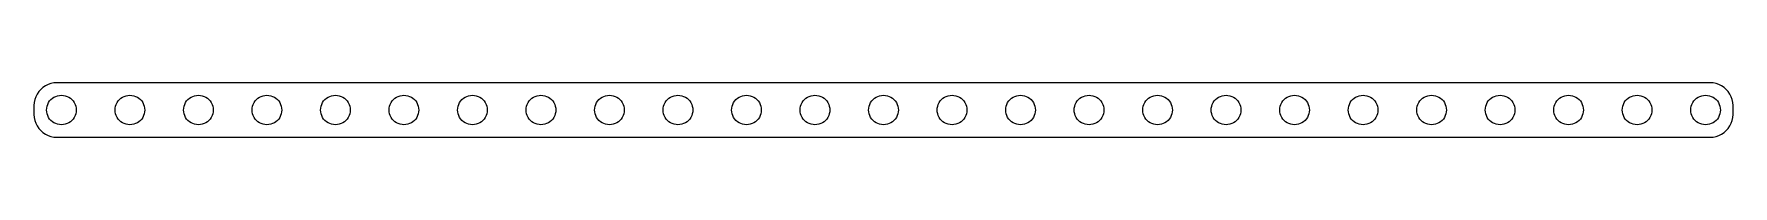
# Model space of a CAD drawing. Header units: metres. Extents: x -186 to 186, y -6 to 6.
import ezdxf

# ---------------------------------------------------------------- set-up
doc = ezdxf.new("R2010")
doc.units = ezdxf.units.M

msp = doc.modelspace()

# ---------------------------------------------------------------- linework, layer by layer
for p, q in [((-184.972, 4.0488), (-185.335, 3.50499)), ((-184.541, 4.54053), (-184.972, 4.0488)), ((-184.049, 4.97176), (-184.541, 4.54053)), ((-183.505, 5.33511), (-184.049, 4.97176)), ((-182.918, 5.62439), (-183.505, 5.33511)), ((-182.299, 5.83463), (-182.918, 5.62439)), ((-181.658, 5.96222), (-182.299, 5.83463)), ((-181.005, 6.00499), (-181.658, 5.96222)), ((181.005, 6.00499), (-181.005, 6.00499)), ((181.658, 5.96222), (181.005, 6.00499)), ((182.299, 5.83463), (181.658, 5.96222)), ((182.918, 5.62439), (182.299, 5.83463)), ((183.505, 5.33511), (182.918, 5.62439)), ((184.049, 4.97176), (183.505, 5.33511)), ((184.541, 4.54053), (184.049, 4.97176)), ((184.972, 4.0488), (184.541, 4.54053)), ((185.335, 3.50499), (184.972, 4.0488)), ((-185.962, 1.65762), (-186.005, 1.00499)), ((-186.005, 1.00499), (-186.005, -1.00499)), ((-185.835, 2.29909), (-185.962, 1.65762)), ((-185.624, 2.91841), (-185.835, 2.29909)), ((-185.335, 3.50499), (-185.624, 2.91841)), ((-183.25, 0), (-183.222, 0.42421)), ((-183.222, -0.42421), (-183.25, 0)), ((-183.222, 0.42421), (-183.139, 0.841156)), ((-183.139, 0.841156), (-183.003, 1.24371)), ((-183.003, 1.24371), (-182.815, 1.625)), ((-182.815, 1.625), (-182.578, 1.97847)), ((-182.578, 1.97847), (-182.298, 2.2981)), ((-182.298, 2.2981), (-181.978, 2.57838)), ((-181.978, 2.57838), (-181.625, 2.81458)), ((-181.625, 2.81458), (-181.244, 3.00259)), ((-181.244, 3.00259), (-180.841, 3.13925)), ((-180.841, 3.13925), (-180.424, 3.22218)), ((-180.424, 3.22218), (-180, 3.25)), ((-180, 3.25), (-179.576, 3.22218)), ((-179.576, 3.22218), (-179.159, 3.13925)), ((-179.159, 3.13925), (-178.756, 3.00259)), ((-178.756, 3.00259), (-178.375, 2.81458)), ((-178.375, 2.81458), (-178.022, 2.57838)), ((-178.022, 2.57838), (-177.702, 2.2981)), ((-177.702, 2.2981), (-177.422, 1.97847)), ((-177.422, 1.97847), (-177.185, 1.625)), ((-177.185, 1.625), (-176.997, 1.24371)), ((-176.997, 1.24371), (-176.861, 0.841156)), ((-176.861, 0.841156), (-176.778, 0.42421)), ((-176.778, 0.42421), (-176.75, 0)), ((-176.75, 0), (-176.778, -0.42421)), ((-168.25, 0), (-168.222, 0.42421)), ((-168.222, -0.42421), (-168.25, 0)), ((-168.222, 0.42421), (-168.139, 0.841156)), ((-168.139, 0.841156), (-168.003, 1.24371)), ((-168.003, 1.24371), (-167.815, 1.625)), ((-167.815, 1.625), (-167.578, 1.97847)), ((-167.578, 1.97847), (-167.298, 2.2981)), ((-167.298, 2.2981), (-166.978, 2.57838)), ((-166.978, 2.57838), (-166.625, 2.81458)), ((-166.625, 2.81458), (-166.244, 3.00259)), ((-166.244, 3.00259), (-165.841, 3.13925)), ((-165.841, 3.13925), (-165.424, 3.22218)), ((-165.424, 3.22218), (-165, 3.25)), ((-165, 3.25), (-164.576, 3.22218)), ((-164.576, 3.22218), (-164.159, 3.13925)), ((-164.159, 3.13925), (-163.756, 3.00259)), ((-163.756, 3.00259), (-163.375, 2.81458)), ((-163.375, 2.81458), (-163.022, 2.57838)), ((-163.022, 2.57838), (-162.702, 2.2981)), ((-162.702, 2.2981), (-162.422, 1.97847)), ((-162.422, 1.97847), (-162.185, 1.625)), ((-162.185, 1.625), (-161.997, 1.24371)), ((-161.997, 1.24371), (-161.861, 0.841156)), ((-161.861, 0.841156), (-161.778, 0.42421)), ((-161.778, 0.42421), (-161.75, 0)), ((-161.75, 0), (-161.778, -0.42421)), ((-153.25, 0), (-153.222, 0.42421)), ((-153.222, -0.42421), (-153.25, 0)), ((-153.222, 0.42421), (-153.139, 0.841156)), ((-153.139, 0.841156), (-153.003, 1.24371)), ((-153.003, 1.24371), (-152.815, 1.625)), ((-152.815, 1.625), (-152.578, 1.97847)), ((-152.578, 1.97847), (-152.298, 2.2981)), ((-152.298, 2.2981), (-151.978, 2.57838)), ((-151.978, 2.57838), (-151.625, 2.81458)), ((-151.625, 2.81458), (-151.244, 3.00259)), ((-151.244, 3.00259), (-150.841, 3.13925)), ((-150.841, 3.13925), (-150.424, 3.22218)), ((-150.424, 3.22218), (-150, 3.25)), ((-150, 3.25), (-149.576, 3.22218)), ((-149.576, 3.22218), (-149.159, 3.13925)), ((-149.159, 3.13925), (-148.756, 3.00259)), ((-148.756, 3.00259), (-148.375, 2.81458)), ((-148.375, 2.81458), (-148.022, 2.57838)), ((-148.022, 2.57838), (-147.702, 2.2981)), ((-147.702, 2.2981), (-147.422, 1.97847)), ((-147.422, 1.97847), (-147.185, 1.625)), ((-147.185, 1.625), (-146.997, 1.24371)), ((-146.997, 1.24371), (-146.861, 0.841156)), ((-146.861, 0.841156), (-146.778, 0.42421)), ((-146.778, 0.42421), (-146.75, 0)), ((-146.75, 0), (-146.778, -0.42421)), ((-138.25, 0), (-138.222, 0.42421)), ((-138.222, -0.42421), (-138.25, 0)), ((-138.222, 0.42421), (-138.139, 0.841156)), ((-138.139, 0.841156), (-138.003, 1.24371)), ((-138.003, 1.24371), (-137.815, 1.625)), ((-137.815, 1.625), (-137.578, 1.97847)), ((-137.578, 1.97847), (-137.298, 2.2981)), ((-137.298, 2.2981), (-136.978, 2.57838)), ((-136.978, 2.57838), (-136.625, 2.81458)), ((-136.625, 2.81458), (-136.244, 3.00259)), ((-136.244, 3.00259), (-135.841, 3.13925)), ((-135.841, 3.13925), (-135.424, 3.22218)), ((-135.424, 3.22218), (-135, 3.25)), ((-135, 3.25), (-134.576, 3.22218)), ((-134.576, 3.22218), (-134.159, 3.13925)), ((-134.159, 3.13925), (-133.756, 3.00259)), ((-133.756, 3.00259), (-133.375, 2.81458)), ((-133.375, 2.81458), (-133.022, 2.57838)), ((-133.022, 2.57838), (-132.702, 2.2981)), ((-132.702, 2.2981), (-132.422, 1.97847)), ((-132.422, 1.97847), (-132.185, 1.625)), ((-132.185, 1.625), (-131.997, 1.24371)), ((-131.997, 1.24371), (-131.861, 0.841156)), ((-131.861, 0.841156), (-131.778, 0.42421)), ((-131.778, 0.42421), (-131.75, 0)), ((-131.75, 0), (-131.778, -0.42421)), ((-123.25, 0), (-123.222, 0.42421)), ((-123.222, -0.42421), (-123.25, 0)), ((-123.222, 0.42421), (-123.139, 0.841156)), ((-123.139, 0.841156), (-123.003, 1.24371)), ((-123.003, 1.24371), (-122.815, 1.625)), ((-122.815, 1.625), (-122.578, 1.97847)), ((-122.578, 1.97847), (-122.298, 2.2981)), ((-122.298, 2.2981), (-121.978, 2.57838)), ((-121.978, 2.57838), (-121.625, 2.81458)), ((-121.625, 2.81458), (-121.244, 3.00259)), ((-121.244, 3.00259), (-120.841, 3.13925)), ((-120.841, 3.13925), (-120.424, 3.22218)), ((-120.424, 3.22218), (-120, 3.25)), ((-120, 3.25), (-119.576, 3.22218)), ((-119.576, 3.22218), (-119.159, 3.13925)), ((-119.159, 3.13925), (-118.756, 3.00259)), ((-118.756, 3.00259), (-118.375, 2.81458)), ((-118.375, 2.81458), (-118.022, 2.57838)), ((-118.022, 2.57838), (-117.702, 2.2981)), ((-117.702, 2.2981), (-117.422, 1.97847)), ((-117.422, 1.97847), (-117.185, 1.625)), ((-117.185, 1.625), (-116.997, 1.24371)), ((-116.997, 1.24371), (-116.861, 0.841156)), ((-116.861, 0.841156), (-116.778, 0.42421)), ((-116.778, 0.42421), (-116.75, 0)), ((-116.75, 0), (-116.778, -0.42421)), ((-108.25, 0), (-108.222, 0.42421)), ((-108.222, -0.42421), (-108.25, 0)), ((-108.222, 0.42421), (-108.139, 0.841156)), ((-108.139, 0.841156), (-108.003, 1.24371)), ((-108.003, 1.24371), (-107.815, 1.625)), ((-107.815, 1.625), (-107.578, 1.97847)), ((-107.578, 1.97847), (-107.298, 2.2981)), ((-107.298, 2.2981), (-106.978, 2.57838)), ((-106.978, 2.57838), (-106.625, 2.81458)), ((-106.625, 2.81458), (-106.244, 3.00259)), ((-106.244, 3.00259), (-105.841, 3.13925)), ((-105.841, 3.13925), (-105.424, 3.22218)), ((-105.424, 3.22218), (-105, 3.25)), ((-105, 3.25), (-104.576, 3.22218)), ((-104.576, 3.22218), (-104.159, 3.13925)), ((-104.159, 3.13925), (-103.756, 3.00259)), ((-103.756, 3.00259), (-103.375, 2.81458)), ((-103.375, 2.81458), (-103.022, 2.57838)), ((-103.022, 2.57838), (-102.702, 2.2981)), ((-102.702, 2.2981), (-102.422, 1.97847)), ((-102.422, 1.97847), (-102.185, 1.625)), ((-102.185, 1.625), (-101.997, 1.24371)), ((-101.997, 1.24371), (-101.861, 0.841156)), ((-101.861, 0.841156), (-101.778, 0.42421)), ((-101.778, 0.42421), (-101.75, 0)), ((-101.75, 0), (-101.778, -0.42421)), ((-93.25, 0), (-93.2222, 0.42421)), ((-93.2222, -0.42421), (-93.25, 0)), ((-93.2222, 0.42421), (-93.1393, 0.841156)), ((-93.1393, 0.841156), (-93.0026, 1.24371)), ((-93.0026, 1.24371), (-92.8146, 1.625)), ((-92.8146, 1.625), (-92.5784, 1.97847)), ((-92.5784, 1.97847), (-92.2981, 2.2981)), ((-92.2981, 2.2981), (-91.9785, 2.57838)), ((-91.9785, 2.57838), (-91.625, 2.81458)), ((-91.625, 2.81458), (-91.2437, 3.00259)), ((-91.2437, 3.00259), (-90.8412, 3.13925)), ((-90.8412, 3.13925), (-90.4242, 3.22218)), ((-90.4242, 3.22218), (-90, 3.25)), ((-90, 3.25), (-89.5758, 3.22218)), ((-89.5758, 3.22218), (-89.1588, 3.13925)), ((-89.1588, 3.13925), (-88.7563, 3.00259)), ((-88.7563, 3.00259), (-88.375, 2.81458)), ((-88.375, 2.81458), (-88.0215, 2.57838)), ((-88.0215, 2.57838), (-87.7019, 2.2981)), ((-87.7019, 2.2981), (-87.4216, 1.97847)), ((-87.4216, 1.97847), (-87.1854, 1.625)), ((-87.1854, 1.625), (-86.9974, 1.24371)), ((-86.9974, 1.24371), (-86.8607, 0.841156)), ((-86.8607, 0.841156), (-86.7778, 0.42421)), ((-86.7778, 0.42421), (-86.75, 0)), ((-86.75, 0), (-86.7778, -0.42421)), ((-78.25, 0), (-78.2222, 0.42421)), ((-78.2222, -0.42421), (-78.25, 0)), ((-78.2222, 0.42421), (-78.1393, 0.841156)), ((-78.1393, 0.841156), (-78.0026, 1.24371)), ((-78.0026, 1.24371), (-77.8146, 1.625)), ((-77.8146, 1.625), (-77.5784, 1.97847)), ((-77.5784, 1.97847), (-77.2981, 2.2981)), ((-77.2981, 2.2981), (-76.9785, 2.57838)), ((-76.9785, 2.57838), (-76.625, 2.81458)), ((-76.625, 2.81458), (-76.2437, 3.00259)), ((-76.2437, 3.00259), (-75.8412, 3.13925)), ((-75.8412, 3.13925), (-75.4242, 3.22218)), ((-75.4242, 3.22218), (-75, 3.25)), ((-75, 3.25), (-74.5758, 3.22218)), ((-74.5758, 3.22218), (-74.1588, 3.13925)), ((-74.1588, 3.13925), (-73.7563, 3.00259)), ((-73.7563, 3.00259), (-73.375, 2.81458)), ((-73.375, 2.81458), (-73.0215, 2.57838)), ((-73.0215, 2.57838), (-72.7019, 2.2981)), ((-72.7019, 2.2981), (-72.4216, 1.97847)), ((-72.4216, 1.97847), (-72.1854, 1.625)), ((-72.1854, 1.625), (-71.9974, 1.24371)), ((-71.9974, 1.24371), (-71.8607, 0.841156)), ((-71.8607, 0.841156), (-71.7778, 0.42421)), ((-71.7778, 0.42421), (-71.75, 0)), ((-71.75, 0), (-71.7778, -0.42421)), ((-63.25, 0), (-63.2222, 0.42421)), ((-63.2222, -0.42421), (-63.25, 0)), ((-63.2222, 0.42421), (-63.1393, 0.841156)), ((-63.1393, 0.841156), (-63.0026, 1.24371)), ((-63.0026, 1.24371), (-62.8146, 1.625)), ((-62.8146, 1.625), (-62.5784, 1.97847)), ((-62.5784, 1.97847), (-62.2981, 2.2981)), ((-62.2981, 2.2981), (-61.9785, 2.57838)), ((-61.9785, 2.57838), (-61.625, 2.81458)), ((-61.625, 2.81458), (-61.2437, 3.00259)), ((-61.2437, 3.00259), (-60.8412, 3.13925)), ((-60.8412, 3.13925), (-60.4242, 3.22218)), ((-60.4242, 3.22218), (-60, 3.25)), ((-60, 3.25), (-59.5758, 3.22218)), ((-59.5758, 3.22218), (-59.1588, 3.13925)), ((-59.1588, 3.13925), (-58.7563, 3.00259)), ((-58.7563, 3.00259), (-58.375, 2.81458)), ((-58.375, 2.81458), (-58.0215, 2.57838)), ((-58.0215, 2.57838), (-57.7019, 2.2981)), ((-57.7019, 2.2981), (-57.4216, 1.97847)), ((-57.4216, 1.97847), (-57.1854, 1.625)), ((-57.1854, 1.625), (-56.9974, 1.24371)), ((-56.9974, 1.24371), (-56.8607, 0.841156)), ((-56.8607, 0.841156), (-56.7778, 0.42421)), ((-56.7778, 0.42421), (-56.75, 0)), ((-56.75, 0), (-56.7778, -0.42421)), ((-48.25, 0), (-48.2222, 0.42421)), ((-48.2222, -0.42421), (-48.25, 0)), ((-48.2222, 0.42421), (-48.1393, 0.841156)), ((-48.1393, 0.841156), (-48.0026, 1.24371)), ((-48.0026, 1.24371), (-47.8146, 1.625)), ((-47.8146, 1.625), (-47.5784, 1.97847)), ((-47.5784, 1.97847), (-47.2981, 2.2981)), ((-47.2981, 2.2981), (-46.9785, 2.57838)), ((-46.9785, 2.57838), (-46.625, 2.81458)), ((-46.625, 2.81458), (-46.2437, 3.00259)), ((-46.2437, 3.00259), (-45.8412, 3.13925)), ((-45.8412, 3.13925), (-45.4242, 3.22218)), ((-45.4242, 3.22218), (-45, 3.25)), ((-45, 3.25), (-44.5758, 3.22218)), ((-44.5758, 3.22218), (-44.1588, 3.13925)), ((-44.1588, 3.13925), (-43.7563, 3.00259)), ((-43.7563, 3.00259), (-43.375, 2.81458)), ((-43.375, 2.81458), (-43.0215, 2.57838)), ((-43.0215, 2.57838), (-42.7019, 2.2981)), ((-42.7019, 2.2981), (-42.4216, 1.97847)), ((-42.4216, 1.97847), (-42.1854, 1.625)), ((-42.1854, 1.625), (-41.9974, 1.24371)), ((-41.9974, 1.24371), (-41.8607, 0.841156)), ((-41.8607, 0.841156), (-41.7778, 0.42421)), ((-41.7778, 0.42421), (-41.75, 0)), ((-41.75, 0), (-41.7778, -0.42421)), ((-33.25, 0), (-33.2222, 0.42421)), ((-33.2222, -0.42421), (-33.25, 0)), ((-33.2222, 0.42421), (-33.1393, 0.841156)), ((-33.1393, 0.841156), (-33.0026, 1.24371)), ((-33.0026, 1.24371), (-32.8146, 1.625)), ((-32.8146, 1.625), (-32.5784, 1.97847)), ((-32.5784, 1.97847), (-32.2981, 2.2981)), ((-32.2981, 2.2981), (-31.9785, 2.57838)), ((-31.9785, 2.57838), (-31.625, 2.81458)), ((-31.625, 2.81458), (-31.2437, 3.00259)), ((-31.2437, 3.00259), (-30.8412, 3.13925)), ((-30.8412, 3.13925), (-30.4242, 3.22218)), ((-30.4242, 3.22218), (-30, 3.25)), ((-30, 3.25), (-29.5758, 3.22218)), ((-29.5758, 3.22218), (-29.1588, 3.13925)), ((-29.1588, 3.13925), (-28.7563, 3.00259)), ((-28.7563, 3.00259), (-28.375, 2.81458)), ((-28.375, 2.81458), (-28.0215, 2.57838)), ((-28.0215, 2.57838), (-27.7019, 2.2981)), ((-27.7019, 2.2981), (-27.4216, 1.97847)), ((-27.4216, 1.97847), (-27.1854, 1.625)), ((-27.1854, 1.625), (-26.9974, 1.24371)), ((-26.9974, 1.24371), (-26.8607, 0.841156)), ((-26.8607, 0.841156), (-26.7778, 0.42421)), ((-26.7778, 0.42421), (-26.75, 0)), ((-26.75, 0), (-26.7778, -0.42421)), ((-18.25, 0), (-18.2222, 0.42421)), ((-18.2222, -0.42421), (-18.25, 0)), ((-18.2222, 0.42421), (-18.1393, 0.841156)), ((-18.1393, 0.841156), (-18.0026, 1.24371)), ((-18.0026, 1.24371), (-17.8146, 1.625)), ((-17.8146, 1.625), (-17.5784, 1.97847)), ((-17.5784, 1.97847), (-17.2981, 2.2981)), ((-17.2981, 2.2981), (-16.9785, 2.57838)), ((-16.9785, 2.57838), (-16.625, 2.81458)), ((-16.625, 2.81458), (-16.2437, 3.00259)), ((-16.2437, 3.00259), (-15.8412, 3.13925)), ((-15.8412, 3.13925), (-15.4242, 3.22218)), ((-15.4242, 3.22218), (-15, 3.25)), ((-15, 3.25), (-14.5758, 3.22218)), ((-14.5758, 3.22218), (-14.1588, 3.13925)), ((-14.1588, 3.13925), (-13.7563, 3.00259)), ((-13.7563, 3.00259), (-13.375, 2.81458)), ((-13.375, 2.81458), (-13.0215, 2.57838)), ((-13.0215, 2.57838), (-12.7019, 2.2981)), ((-12.7019, 2.2981), (-12.4216, 1.97847)), ((-12.4216, 1.97847), (-12.1854, 1.625)), ((-12.1854, 1.625), (-11.9974, 1.24371)), ((-11.9974, 1.24371), (-11.8607, 0.841156)), ((-11.8607, 0.841156), (-11.7778, 0.42421)), ((-11.7778, 0.42421), (-11.75, 0)), ((-11.75, 0), (-11.7778, -0.42421)), ((-3.25, 0), (-3.22218, 0.42421)), ((-3.22218, -0.42421), (-3.25, 0)), ((-3.22218, 0.42421), (-3.13925, 0.841156)), ((-3.13925, 0.841156), (-3.00259, 1.24371)), ((-3.00259, 1.24371), (-2.81458, 1.625)), ((-2.81458, 1.625), (-2.57838, 1.97847)), ((-2.57838, 1.97847), (-2.2981, 2.2981)), ((-2.2981, 2.2981), (-1.97847, 2.57838)), ((-1.97847, 2.57838), (-1.625, 2.81458)), ((-1.625, 2.81458), (-1.24371, 3.00259)), ((-1.24371, 3.00259), (-0.841156, 3.13925)), ((-0.841156, 3.13925), (-0.42421, 3.22218)), ((-0.42421, 3.22218), (0, 3.25)), ((0, 3.25), (0.42421, 3.22218)), ((0.42421, 3.22218), (0.841156, 3.13925)), ((0.841156, 3.13925), (1.24371, 3.00259)), ((1.24371, 3.00259), (1.625, 2.81458)), ((1.625, 2.81458), (1.97847, 2.57838)), ((1.97847, 2.57838), (2.2981, 2.2981)), ((2.2981, 2.2981), (2.57838, 1.97847)), ((2.57838, 1.97847), (2.81458, 1.625)), ((2.81458, 1.625), (3.00259, 1.24371)), ((3.00259, 1.24371), (3.13925, 0.841156)), ((3.13925, 0.841156), (3.22218, 0.42421)), ((3.22218, 0.42421), (3.25, 0)), ((3.25, 0), (3.22218, -0.42421)), ((11.75, 0), (11.7778, 0.42421)), ((11.7778, -0.42421), (11.75, 0)), ((11.7778, 0.42421), (11.8607, 0.841156)), ((11.8607, 0.841156), (11.9974, 1.24371)), ((11.9974, 1.24371), (12.1854, 1.625)), ((12.1854, 1.625), (12.4216, 1.97847)), ((12.4216, 1.97847), (12.7019, 2.2981)), ((12.7019, 2.2981), (13.0215, 2.57838)), ((13.0215, 2.57838), (13.375, 2.81458)), ((13.375, 2.81458), (13.7563, 3.00259)), ((13.7563, 3.00259), (14.1588, 3.13925)), ((14.1588, 3.13925), (14.5758, 3.22218)), ((14.5758, 3.22218), (15, 3.25)), ((15, 3.25), (15.4242, 3.22218)), ((15.4242, 3.22218), (15.8412, 3.13925)), ((15.8412, 3.13925), (16.2437, 3.00259)), ((16.2437, 3.00259), (16.625, 2.81458)), ((16.625, 2.81458), (16.9785, 2.57838)), ((16.9785, 2.57838), (17.2981, 2.2981)), ((17.2981, 2.2981), (17.5784, 1.97847)), ((17.5784, 1.97847), (17.8146, 1.625)), ((17.8146, 1.625), (18.0026, 1.24371)), ((18.0026, 1.24371), (18.1393, 0.841156)), ((18.1393, 0.841156), (18.2222, 0.42421)), ((18.2222, 0.42421), (18.25, 0)), ((18.25, 0), (18.2222, -0.42421)), ((26.75, 0), (26.7778, 0.42421)), ((26.7778, -0.42421), (26.75, 0)), ((26.7778, 0.42421), (26.8607, 0.841156)), ((26.8607, 0.841156), (26.9974, 1.24371)), ((26.9974, 1.24371), (27.1854, 1.625)), ((27.1854, 1.625), (27.4216, 1.97847)), ((27.4216, 1.97847), (27.7019, 2.2981)), ((27.7019, 2.2981), (28.0215, 2.57838)), ((28.0215, 2.57838), (28.375, 2.81458)), ((28.375, 2.81458), (28.7563, 3.00259)), ((28.7563, 3.00259), (29.1588, 3.13925)), ((29.1588, 3.13925), (29.5758, 3.22218)), ((29.5758, 3.22218), (30, 3.25)), ((30, 3.25), (30.4242, 3.22218)), ((30.4242, 3.22218), (30.8412, 3.13925)), ((30.8412, 3.13925), (31.2437, 3.00259)), ((31.2437, 3.00259), (31.625, 2.81458)), ((31.625, 2.81458), (31.9785, 2.57838)), ((31.9785, 2.57838), (32.2981, 2.2981)), ((32.2981, 2.2981), (32.5784, 1.97847)), ((32.5784, 1.97847), (32.8146, 1.625)), ((32.8146, 1.625), (33.0026, 1.24371)), ((33.0026, 1.24371), (33.1393, 0.841156)), ((33.1393, 0.841156), (33.2222, 0.42421)), ((33.2222, 0.42421), (33.25, 0)), ((33.25, 0), (33.2222, -0.42421)), ((41.75, 0), (41.7778, 0.42421)), ((41.7778, -0.42421), (41.75, 0)), ((41.7778, 0.42421), (41.8607, 0.841156)), ((41.8607, 0.841156), (41.9974, 1.24371)), ((41.9974, 1.24371), (42.1854, 1.625)), ((42.1854, 1.625), (42.4216, 1.97847)), ((42.4216, 1.97847), (42.7019, 2.2981)), ((42.7019, 2.2981), (43.0215, 2.57838)), ((43.0215, 2.57838), (43.375, 2.81458)), ((43.375, 2.81458), (43.7563, 3.00259)), ((43.7563, 3.00259), (44.1588, 3.13925)), ((44.1588, 3.13925), (44.5758, 3.22218)), ((44.5758, 3.22218), (45, 3.25)), ((45, 3.25), (45.4242, 3.22218)), ((45.4242, 3.22218), (45.8412, 3.13925)), ((45.8412, 3.13925), (46.2437, 3.00259)), ((46.2437, 3.00259), (46.625, 2.81458)), ((46.625, 2.81458), (46.9785, 2.57838)), ((46.9785, 2.57838), (47.2981, 2.2981)), ((47.2981, 2.2981), (47.5784, 1.97847)), ((47.5784, 1.97847), (47.8146, 1.625)), ((47.8146, 1.625), (48.0026, 1.24371)), ((48.0026, 1.24371), (48.1393, 0.841156)), ((48.1393, 0.841156), (48.2222, 0.42421)), ((48.2222, 0.42421), (48.25, 0)), ((48.25, 0), (48.2222, -0.42421)), ((56.75, 0), (56.7778, 0.42421)), ((56.7778, -0.42421), (56.75, 0)), ((56.7778, 0.42421), (56.8607, 0.841156)), ((56.8607, 0.841156), (56.9974, 1.24371)), ((56.9974, 1.24371), (57.1854, 1.625)), ((57.1854, 1.625), (57.4216, 1.97847)), ((57.4216, 1.97847), (57.7019, 2.2981)), ((57.7019, 2.2981), (58.0215, 2.57838)), ((58.0215, 2.57838), (58.375, 2.81458)), ((58.375, 2.81458), (58.7563, 3.00259)), ((58.7563, 3.00259), (59.1588, 3.13925)), ((59.1588, 3.13925), (59.5758, 3.22218)), ((59.5758, 3.22218), (60, 3.25)), ((60, 3.25), (60.4242, 3.22218)), ((60.4242, 3.22218), (60.8412, 3.13925)), ((60.8412, 3.13925), (61.2437, 3.00259)), ((61.2437, 3.00259), (61.625, 2.81458)), ((61.625, 2.81458), (61.9785, 2.57838)), ((61.9785, 2.57838), (62.2981, 2.2981)), ((62.2981, 2.2981), (62.5784, 1.97847)), ((62.5784, 1.97847), (62.8146, 1.625)), ((62.8146, 1.625), (63.0026, 1.24371)), ((63.0026, 1.24371), (63.1393, 0.841156)), ((63.1393, 0.841156), (63.2222, 0.42421)), ((63.2222, 0.42421), (63.25, 0)), ((63.25, 0), (63.2222, -0.42421)), ((71.75, 0), (71.7778, 0.42421)), ((71.7778, -0.42421), (71.75, 0)), ((71.7778, 0.42421), (71.8607, 0.841156)), ((71.8607, 0.841156), (71.9974, 1.24371)), ((71.9974, 1.24371), (72.1854, 1.625)), ((72.1854, 1.625), (72.4216, 1.97847)), ((72.4216, 1.97847), (72.7019, 2.2981)), ((72.7019, 2.2981), (73.0215, 2.57838)), ((73.0215, 2.57838), (73.375, 2.81458)), ((73.375, 2.81458), (73.7563, 3.00259)), ((73.7563, 3.00259), (74.1588, 3.13925)), ((74.1588, 3.13925), (74.5758, 3.22218)), ((74.5758, 3.22218), (75, 3.25)), ((75, 3.25), (75.4242, 3.22218)), ((75.4242, 3.22218), (75.8412, 3.13925)), ((75.8412, 3.13925), (76.2437, 3.00259)), ((76.2437, 3.00259), (76.625, 2.81458)), ((76.625, 2.81458), (76.9785, 2.57838)), ((76.9785, 2.57838), (77.2981, 2.2981)), ((77.2981, 2.2981), (77.5784, 1.97847)), ((77.5784, 1.97847), (77.8146, 1.625)), ((77.8146, 1.625), (78.0026, 1.24371)), ((78.0026, 1.24371), (78.1393, 0.841156)), ((78.1393, 0.841156), (78.2222, 0.42421)), ((78.2222, 0.42421), (78.25, 0)), ((78.25, 0), (78.2222, -0.42421)), ((86.75, 0), (86.7778, 0.42421)), ((86.7778, -0.42421), (86.75, 0)), ((86.7778, 0.42421), (86.8607, 0.841156)), ((86.8607, 0.841156), (86.9974, 1.24371)), ((86.9974, 1.24371), (87.1854, 1.625)), ((87.1854, 1.625), (87.4216, 1.97847)), ((87.4216, 1.97847), (87.7019, 2.2981)), ((87.7019, 2.2981), (88.0215, 2.57838)), ((88.0215, 2.57838), (88.375, 2.81458)), ((88.375, 2.81458), (88.7563, 3.00259)), ((88.7563, 3.00259), (89.1588, 3.13925)), ((89.1588, 3.13925), (89.5758, 3.22218)), ((89.5758, 3.22218), (90, 3.25)), ((90, 3.25), (90.4242, 3.22218)), ((90.4242, 3.22218), (90.8412, 3.13925)), ((90.8412, 3.13925), (91.2437, 3.00259)), ((91.2437, 3.00259), (91.625, 2.81458)), ((91.625, 2.81458), (91.9785, 2.57838)), ((91.9785, 2.57838), (92.2981, 2.2981)), ((92.2981, 2.2981), (92.5784, 1.97847)), ((92.5784, 1.97847), (92.8146, 1.625)), ((92.8146, 1.625), (93.0026, 1.24371)), ((93.0026, 1.24371), (93.1393, 0.841156)), ((93.1393, 0.841156), (93.2222, 0.42421)), ((93.2222, 0.42421), (93.25, 0)), ((93.25, 0), (93.2222, -0.42421)), ((101.75, 0), (101.778, 0.42421)), ((101.778, -0.42421), (101.75, 0)), ((101.778, 0.42421), (101.861, 0.841156)), ((101.861, 0.841156), (101.997, 1.24371)), ((101.997, 1.24371), (102.185, 1.625)), ((102.185, 1.625), (102.422, 1.97847)), ((102.422, 1.97847), (102.702, 2.2981)), ((102.702, 2.2981), (103.022, 2.57838)), ((103.022, 2.57838), (103.375, 2.81458)), ((103.375, 2.81458), (103.756, 3.00259)), ((103.756, 3.00259), (104.159, 3.13925)), ((104.159, 3.13925), (104.576, 3.22218)), ((104.576, 3.22218), (105, 3.25)), ((105, 3.25), (105.424, 3.22218)), ((105.424, 3.22218), (105.841, 3.13925)), ((105.841, 3.13925), (106.244, 3.00259)), ((106.244, 3.00259), (106.625, 2.81458)), ((106.625, 2.81458), (106.978, 2.57838)), ((106.978, 2.57838), (107.298, 2.2981)), ((107.298, 2.2981), (107.578, 1.97847)), ((107.578, 1.97847), (107.815, 1.625)), ((107.815, 1.625), (108.003, 1.24371)), ((108.003, 1.24371), (108.139, 0.841156)), ((108.139, 0.841156), (108.222, 0.42421)), ((108.222, 0.42421), (108.25, 0)), ((108.25, 0), (108.222, -0.42421)), ((116.75, 0), (116.778, 0.42421)), ((116.778, -0.42421), (116.75, 0)), ((116.778, 0.42421), (116.861, 0.841156)), ((116.861, 0.841156), (116.997, 1.24371)), ((116.997, 1.24371), (117.185, 1.625)), ((117.185, 1.625), (117.422, 1.97847)), ((117.422, 1.97847), (117.702, 2.2981)), ((117.702, 2.2981), (118.022, 2.57838)), ((118.022, 2.57838), (118.375, 2.81458)), ((118.375, 2.81458), (118.756, 3.00259)), ((118.756, 3.00259), (119.159, 3.13925)), ((119.159, 3.13925), (119.576, 3.22218)), ((119.576, 3.22218), (120, 3.25)), ((120, 3.25), (120.424, 3.22218)), ((120.424, 3.22218), (120.841, 3.13925)), ((120.841, 3.13925), (121.244, 3.00259)), ((121.244, 3.00259), (121.625, 2.81458)), ((121.625, 2.81458), (121.978, 2.57838)), ((121.978, 2.57838), (122.298, 2.2981)), ((122.298, 2.2981), (122.578, 1.97847)), ((122.578, 1.97847), (122.815, 1.625)), ((122.815, 1.625), (123.003, 1.24371)), ((123.003, 1.24371), (123.139, 0.841156)), ((123.139, 0.841156), (123.222, 0.42421)), ((123.222, 0.42421), (123.25, 0)), ((123.25, 0), (123.222, -0.42421)), ((131.75, 0), (131.778, 0.42421)), ((131.778, -0.42421), (131.75, 0)), ((131.778, 0.42421), (131.861, 0.841156)), ((131.861, 0.841156), (131.997, 1.24371)), ((131.997, 1.24371), (132.185, 1.625)), ((132.185, 1.625), (132.422, 1.97847)), ((132.422, 1.97847), (132.702, 2.2981)), ((132.702, 2.2981), (133.022, 2.57838)), ((133.022, 2.57838), (133.375, 2.81458)), ((133.375, 2.81458), (133.756, 3.00259)), ((133.756, 3.00259), (134.159, 3.13925)), ((134.159, 3.13925), (134.576, 3.22218)), ((134.576, 3.22218), (135, 3.25)), ((135, 3.25), (135.424, 3.22218)), ((135.424, 3.22218), (135.841, 3.13925)), ((135.841, 3.13925), (136.244, 3.00259)), ((136.244, 3.00259), (136.625, 2.81458)), ((136.625, 2.81458), (136.978, 2.57838)), ((136.978, 2.57838), (137.298, 2.2981)), ((137.298, 2.2981), (137.578, 1.97847)), ((137.578, 1.97847), (137.815, 1.625)), ((137.815, 1.625), (138.003, 1.24371)), ((138.003, 1.24371), (138.139, 0.841156)), ((138.139, 0.841156), (138.222, 0.42421)), ((138.222, 0.42421), (138.25, 0)), ((138.25, 0), (138.222, -0.42421)), ((146.75, 0), (146.778, 0.42421)), ((146.778, -0.42421), (146.75, 0)), ((146.778, 0.42421), (146.861, 0.841156)), ((146.861, 0.841156), (146.997, 1.24371)), ((146.997, 1.24371), (147.185, 1.625)), ((147.185, 1.625), (147.422, 1.97847)), ((147.422, 1.97847), (147.702, 2.2981)), ((147.702, 2.2981), (148.022, 2.57838)), ((148.022, 2.57838), (148.375, 2.81458)), ((148.375, 2.81458), (148.756, 3.00259)), ((148.756, 3.00259), (149.159, 3.13925)), ((149.159, 3.13925), (149.576, 3.22218)), ((149.576, 3.22218), (150, 3.25)), ((150, 3.25), (150.424, 3.22218)), ((150.424, 3.22218), (150.841, 3.13925)), ((150.841, 3.13925), (151.244, 3.00259)), ((151.244, 3.00259), (151.625, 2.81458)), ((151.625, 2.81458), (151.978, 2.57838)), ((151.978, 2.57838), (152.298, 2.2981)), ((152.298, 2.2981), (152.578, 1.97847)), ((152.578, 1.97847), (152.815, 1.625)), ((152.815, 1.625), (153.003, 1.24371)), ((153.003, 1.24371), (153.139, 0.841156)), ((153.139, 0.841156), (153.222, 0.42421)), ((153.222, 0.42421), (153.25, 0)), ((153.25, 0), (153.222, -0.42421)), ((161.75, 0), (161.778, 0.42421)), ((161.778, -0.42421), (161.75, 0)), ((161.778, 0.42421), (161.861, 0.841156)), ((161.861, 0.841156), (161.997, 1.24371)), ((161.997, 1.24371), (162.185, 1.625)), ((162.185, 1.625), (162.422, 1.97847)), ((162.422, 1.97847), (162.702, 2.2981)), ((162.702, 2.2981), (163.022, 2.57838)), ((163.022, 2.57838), (163.375, 2.81458)), ((163.375, 2.81458), (163.756, 3.00259)), ((163.756, 3.00259), (164.159, 3.13925)), ((164.159, 3.13925), (164.576, 3.22218)), ((164.576, 3.22218), (165, 3.25)), ((165, 3.25), (165.424, 3.22218)), ((165.424, 3.22218), (165.841, 3.13925)), ((165.841, 3.13925), (166.244, 3.00259)), ((166.244, 3.00259), (166.625, 2.81458)), ((166.625, 2.81458), (166.978, 2.57838)), ((166.978, 2.57838), (167.298, 2.2981)), ((167.298, 2.2981), (167.578, 1.97847)), ((167.578, 1.97847), (167.815, 1.625)), ((167.815, 1.625), (168.003, 1.24371)), ((168.003, 1.24371), (168.139, 0.841156)), ((168.139, 0.841156), (168.222, 0.42421)), ((168.222, 0.42421), (168.25, 0)), ((168.25, 0), (168.222, -0.42421)), ((176.75, 0), (176.778, 0.42421)), ((176.778, -0.42421), (176.75, 0)), ((176.778, 0.42421), (176.861, 0.841156)), ((176.861, 0.841156), (176.997, 1.24371)), ((176.997, 1.24371), (177.185, 1.625)), ((177.185, 1.625), (177.422, 1.97847)), ((177.422, 1.97847), (177.702, 2.2981)), ((177.702, 2.2981), (178.022, 2.57838)), ((178.022, 2.57838), (178.375, 2.81458)), ((178.375, 2.81458), (178.756, 3.00259)), ((178.756, 3.00259), (179.159, 3.13925)), ((179.159, 3.13925), (179.576, 3.22218)), ((179.576, 3.22218), (180, 3.25)), ((180, 3.25), (180.424, 3.22218)), ((180.424, 3.22218), (180.841, 3.13925)), ((180.841, 3.13925), (181.244, 3.00259)), ((181.244, 3.00259), (181.625, 2.81458)), ((181.625, 2.81458), (181.978, 2.57838)), ((181.978, 2.57838), (182.298, 2.2981)), ((182.298, 2.2981), (182.578, 1.97847)), ((182.578, 1.97847), (182.815, 1.625)), ((182.815, 1.625), (183.003, 1.24371)), ((183.003, 1.24371), (183.139, 0.841156)), ((183.139, 0.841156), (183.222, 0.42421)), ((183.222, 0.42421), (183.25, 0)), ((183.25, 0), (183.222, -0.42421)), ((185.624, 2.91841), (185.335, 3.50499)), ((185.835, 2.29909), (185.624, 2.91841)), ((185.962, 1.65762), (185.835, 2.29909)), ((186.005, 1.00499), (185.962, 1.65762)), ((186.005, -1.00499), (186.005, 1.00499)), ((-186.005, -1.00499), (-185.962, -1.65762)), ((-185.962, -1.65762), (-185.835, -2.29909)), ((-185.835, -2.29909), (-185.624, -2.91841)), ((-185.624, -2.91841), (-185.335, -3.50499)), ((-185.335, -3.50499), (-184.972, -4.0488)), ((-183.139, -0.841156), (-183.222, -0.42421)), ((-183.003, -1.24371), (-183.139, -0.841156)), ((-182.815, -1.625), (-183.003, -1.24371)), ((-182.578, -1.97847), (-182.815, -1.625)), ((-182.298, -2.2981), (-182.578, -1.97847)), ((-181.978, -2.57838), (-182.298, -2.2981)), ((-181.625, -2.81458), (-181.978, -2.57838)), ((-181.244, -3.00259), (-181.625, -2.81458)), ((-180.841, -3.13925), (-181.244, -3.00259)), ((-180.424, -3.22218), (-180.841, -3.13925)), ((-180, -3.25), (-180.424, -3.22218)), ((-179.576, -3.22218), (-180, -3.25)), ((-179.159, -3.13925), (-179.576, -3.22218)), ((-178.756, -3.00259), (-179.159, -3.13925)), ((-178.375, -2.81458), (-178.756, -3.00259)), ((-178.022, -2.57838), (-178.375, -2.81458)), ((-177.702, -2.2981), (-178.022, -2.57838)), ((-177.422, -1.97847), (-177.702, -2.2981)), ((-177.185, -1.625), (-177.422, -1.97847)), ((-176.997, -1.24371), (-177.185, -1.625)), ((-176.861, -0.841156), (-176.997, -1.24371)), ((-176.778, -0.42421), (-176.861, -0.841156)), ((-168.139, -0.841156), (-168.222, -0.42421)), ((-168.003, -1.24371), (-168.139, -0.841156)), ((-167.815, -1.625), (-168.003, -1.24371)), ((-167.578, -1.97847), (-167.815, -1.625)), ((-167.298, -2.2981), (-167.578, -1.97847)), ((-166.978, -2.57838), (-167.298, -2.2981)), ((-166.625, -2.81458), (-166.978, -2.57838)), ((-166.244, -3.00259), (-166.625, -2.81458)), ((-165.841, -3.13925), (-166.244, -3.00259)), ((-165.424, -3.22218), (-165.841, -3.13925)), ((-165, -3.25), (-165.424, -3.22218)), ((-164.576, -3.22218), (-165, -3.25)), ((-164.159, -3.13925), (-164.576, -3.22218)), ((-163.756, -3.00259), (-164.159, -3.13925)), ((-163.375, -2.81458), (-163.756, -3.00259)), ((-163.022, -2.57838), (-163.375, -2.81458)), ((-162.702, -2.2981), (-163.022, -2.57838)), ((-162.422, -1.97847), (-162.702, -2.2981)), ((-162.185, -1.625), (-162.422, -1.97847)), ((-161.997, -1.24371), (-162.185, -1.625)), ((-161.861, -0.841156), (-161.997, -1.24371)), ((-161.778, -0.42421), (-161.861, -0.841156)), ((-153.139, -0.841156), (-153.222, -0.42421)), ((-153.003, -1.24371), (-153.139, -0.841156)), ((-152.815, -1.625), (-153.003, -1.24371)), ((-152.578, -1.97847), (-152.815, -1.625)), ((-152.298, -2.2981), (-152.578, -1.97847)), ((-151.978, -2.57838), (-152.298, -2.2981)), ((-151.625, -2.81458), (-151.978, -2.57838)), ((-151.244, -3.00259), (-151.625, -2.81458)), ((-150.841, -3.13925), (-151.244, -3.00259)), ((-150.424, -3.22218), (-150.841, -3.13925)), ((-150, -3.25), (-150.424, -3.22218)), ((-149.576, -3.22218), (-150, -3.25)), ((-149.159, -3.13925), (-149.576, -3.22218)), ((-148.756, -3.00259), (-149.159, -3.13925)), ((-148.375, -2.81458), (-148.756, -3.00259)), ((-148.022, -2.57838), (-148.375, -2.81458)), ((-147.702, -2.2981), (-148.022, -2.57838)), ((-147.422, -1.97847), (-147.702, -2.2981)), ((-147.185, -1.625), (-147.422, -1.97847)), ((-146.997, -1.24371), (-147.185, -1.625)), ((-146.861, -0.841156), (-146.997, -1.24371)), ((-146.778, -0.42421), (-146.861, -0.841156)), ((-138.139, -0.841156), (-138.222, -0.42421)), ((-138.003, -1.24371), (-138.139, -0.841156)), ((-137.815, -1.625), (-138.003, -1.24371)), ((-137.578, -1.97847), (-137.815, -1.625)), ((-137.298, -2.2981), (-137.578, -1.97847)), ((-136.978, -2.57838), (-137.298, -2.2981)), ((-136.625, -2.81458), (-136.978, -2.57838)), ((-136.244, -3.00259), (-136.625, -2.81458)), ((-135.841, -3.13925), (-136.244, -3.00259)), ((-135.424, -3.22218), (-135.841, -3.13925)), ((-135, -3.25), (-135.424, -3.22218)), ((-134.576, -3.22218), (-135, -3.25)), ((-134.159, -3.13925), (-134.576, -3.22218)), ((-133.756, -3.00259), (-134.159, -3.13925)), ((-133.375, -2.81458), (-133.756, -3.00259)), ((-133.022, -2.57838), (-133.375, -2.81458)), ((-132.702, -2.2981), (-133.022, -2.57838)), ((-132.422, -1.97847), (-132.702, -2.2981)), ((-132.185, -1.625), (-132.422, -1.97847)), ((-131.997, -1.24371), (-132.185, -1.625)), ((-131.861, -0.841156), (-131.997, -1.24371)), ((-131.778, -0.42421), (-131.861, -0.841156)), ((-123.139, -0.841156), (-123.222, -0.42421)), ((-123.003, -1.24371), (-123.139, -0.841156)), ((-122.815, -1.625), (-123.003, -1.24371)), ((-122.578, -1.97847), (-122.815, -1.625)), ((-122.298, -2.2981), (-122.578, -1.97847)), ((-121.978, -2.57838), (-122.298, -2.2981)), ((-121.625, -2.81458), (-121.978, -2.57838)), ((-121.244, -3.00259), (-121.625, -2.81458)), ((-120.841, -3.13925), (-121.244, -3.00259)), ((-120.424, -3.22218), (-120.841, -3.13925)), ((-120, -3.25), (-120.424, -3.22218)), ((-119.576, -3.22218), (-120, -3.25)), ((-119.159, -3.13925), (-119.576, -3.22218)), ((-118.756, -3.00259), (-119.159, -3.13925)), ((-118.375, -2.81458), (-118.756, -3.00259)), ((-118.022, -2.57838), (-118.375, -2.81458)), ((-117.702, -2.2981), (-118.022, -2.57838)), ((-117.422, -1.97847), (-117.702, -2.2981)), ((-117.185, -1.625), (-117.422, -1.97847)), ((-116.997, -1.24371), (-117.185, -1.625)), ((-116.861, -0.841156), (-116.997, -1.24371)), ((-116.778, -0.42421), (-116.861, -0.841156)), ((-108.139, -0.841156), (-108.222, -0.42421)), ((-108.003, -1.24371), (-108.139, -0.841156)), ((-107.815, -1.625), (-108.003, -1.24371)), ((-107.578, -1.97847), (-107.815, -1.625)), ((-107.298, -2.2981), (-107.578, -1.97847)), ((-106.978, -2.57838), (-107.298, -2.2981)), ((-106.625, -2.81458), (-106.978, -2.57838)), ((-106.244, -3.00259), (-106.625, -2.81458)), ((-105.841, -3.13925), (-106.244, -3.00259)), ((-105.424, -3.22218), (-105.841, -3.13925)), ((-105, -3.25), (-105.424, -3.22218)), ((-104.576, -3.22218), (-105, -3.25)), ((-104.159, -3.13925), (-104.576, -3.22218)), ((-103.756, -3.00259), (-104.159, -3.13925)), ((-103.375, -2.81458), (-103.756, -3.00259)), ((-103.022, -2.57838), (-103.375, -2.81458)), ((-102.702, -2.2981), (-103.022, -2.57838)), ((-102.422, -1.97847), (-102.702, -2.2981)), ((-102.185, -1.625), (-102.422, -1.97847)), ((-101.997, -1.24371), (-102.185, -1.625)), ((-101.861, -0.841156), (-101.997, -1.24371)), ((-101.778, -0.42421), (-101.861, -0.841156)), ((-93.1393, -0.841156), (-93.2222, -0.42421)), ((-93.0026, -1.24371), (-93.1393, -0.841156)), ((-92.8146, -1.625), (-93.0026, -1.24371)), ((-92.5784, -1.97847), (-92.8146, -1.625)), ((-92.2981, -2.2981), (-92.5784, -1.97847)), ((-91.9785, -2.57838), (-92.2981, -2.2981)), ((-91.625, -2.81458), (-91.9785, -2.57838)), ((-91.2437, -3.00259), (-91.625, -2.81458)), ((-90.8412, -3.13925), (-91.2437, -3.00259)), ((-90.4242, -3.22218), (-90.8412, -3.13925)), ((-90, -3.25), (-90.4242, -3.22218)), ((-89.5758, -3.22218), (-90, -3.25)), ((-89.1588, -3.13925), (-89.5758, -3.22218)), ((-88.7563, -3.00259), (-89.1588, -3.13925)), ((-88.375, -2.81458), (-88.7563, -3.00259)), ((-88.0215, -2.57838), (-88.375, -2.81458)), ((-87.7019, -2.2981), (-88.0215, -2.57838)), ((-87.4216, -1.97847), (-87.7019, -2.2981)), ((-87.1854, -1.625), (-87.4216, -1.97847)), ((-86.9974, -1.24371), (-87.1854, -1.625)), ((-86.8607, -0.841156), (-86.9974, -1.24371)), ((-86.7778, -0.42421), (-86.8607, -0.841156)), ((-78.1393, -0.841156), (-78.2222, -0.42421)), ((-78.0026, -1.24371), (-78.1393, -0.841156)), ((-77.8146, -1.625), (-78.0026, -1.24371)), ((-77.5784, -1.97847), (-77.8146, -1.625)), ((-77.2981, -2.2981), (-77.5784, -1.97847)), ((-76.9785, -2.57838), (-77.2981, -2.2981)), ((-76.625, -2.81458), (-76.9785, -2.57838)), ((-76.2437, -3.00259), (-76.625, -2.81458)), ((-75.8412, -3.13925), (-76.2437, -3.00259)), ((-75.4242, -3.22218), (-75.8412, -3.13925)), ((-75, -3.25), (-75.4242, -3.22218)), ((-74.5758, -3.22218), (-75, -3.25)), ((-74.1588, -3.13925), (-74.5758, -3.22218)), ((-73.7563, -3.00259), (-74.1588, -3.13925)), ((-73.375, -2.81458), (-73.7563, -3.00259)), ((-73.0215, -2.57838), (-73.375, -2.81458)), ((-72.7019, -2.2981), (-73.0215, -2.57838)), ((-72.4216, -1.97847), (-72.7019, -2.2981)), ((-72.1854, -1.625), (-72.4216, -1.97847)), ((-71.9974, -1.24371), (-72.1854, -1.625)), ((-71.8607, -0.841156), (-71.9974, -1.24371)), ((-71.7778, -0.42421), (-71.8607, -0.841156)), ((-63.1393, -0.841156), (-63.2222, -0.42421)), ((-63.0026, -1.24371), (-63.1393, -0.841156)), ((-62.8146, -1.625), (-63.0026, -1.24371)), ((-62.5784, -1.97847), (-62.8146, -1.625)), ((-62.2981, -2.2981), (-62.5784, -1.97847)), ((-61.9785, -2.57838), (-62.2981, -2.2981)), ((-61.625, -2.81458), (-61.9785, -2.57838)), ((-61.2437, -3.00259), (-61.625, -2.81458)), ((-60.8412, -3.13925), (-61.2437, -3.00259)), ((-60.4242, -3.22218), (-60.8412, -3.13925)), ((-60, -3.25), (-60.4242, -3.22218)), ((-59.5758, -3.22218), (-60, -3.25)), ((-59.1588, -3.13925), (-59.5758, -3.22218)), ((-58.7563, -3.00259), (-59.1588, -3.13925)), ((-58.375, -2.81458), (-58.7563, -3.00259)), ((-58.0215, -2.57838), (-58.375, -2.81458)), ((-57.7019, -2.2981), (-58.0215, -2.57838)), ((-57.4216, -1.97847), (-57.7019, -2.2981)), ((-57.1854, -1.625), (-57.4216, -1.97847)), ((-56.9974, -1.24371), (-57.1854, -1.625)), ((-56.8607, -0.841156), (-56.9974, -1.24371)), ((-56.7778, -0.42421), (-56.8607, -0.841156)), ((-48.1393, -0.841156), (-48.2222, -0.42421)), ((-48.0026, -1.24371), (-48.1393, -0.841156)), ((-47.8146, -1.625), (-48.0026, -1.24371)), ((-47.5784, -1.97847), (-47.8146, -1.625)), ((-47.2981, -2.2981), (-47.5784, -1.97847)), ((-46.9785, -2.57838), (-47.2981, -2.2981)), ((-46.625, -2.81458), (-46.9785, -2.57838)), ((-46.2437, -3.00259), (-46.625, -2.81458)), ((-45.8412, -3.13925), (-46.2437, -3.00259)), ((-45.4242, -3.22218), (-45.8412, -3.13925)), ((-45, -3.25), (-45.4242, -3.22218)), ((-44.5758, -3.22218), (-45, -3.25)), ((-44.1588, -3.13925), (-44.5758, -3.22218)), ((-43.7563, -3.00259), (-44.1588, -3.13925)), ((-43.375, -2.81458), (-43.7563, -3.00259)), ((-43.0215, -2.57838), (-43.375, -2.81458)), ((-42.7019, -2.2981), (-43.0215, -2.57838)), ((-42.4216, -1.97847), (-42.7019, -2.2981)), ((-42.1854, -1.625), (-42.4216, -1.97847)), ((-41.9974, -1.24371), (-42.1854, -1.625)), ((-41.8607, -0.841156), (-41.9974, -1.24371)), ((-41.7778, -0.42421), (-41.8607, -0.841156)), ((-33.1393, -0.841156), (-33.2222, -0.42421)), ((-33.0026, -1.24371), (-33.1393, -0.841156)), ((-32.8146, -1.625), (-33.0026, -1.24371)), ((-32.5784, -1.97847), (-32.8146, -1.625)), ((-32.2981, -2.2981), (-32.5784, -1.97847)), ((-31.9785, -2.57838), (-32.2981, -2.2981)), ((-31.625, -2.81458), (-31.9785, -2.57838)), ((-31.2437, -3.00259), (-31.625, -2.81458)), ((-30.8412, -3.13925), (-31.2437, -3.00259)), ((-30.4242, -3.22218), (-30.8412, -3.13925)), ((-30, -3.25), (-30.4242, -3.22218)), ((-29.5758, -3.22218), (-30, -3.25)), ((-29.1588, -3.13925), (-29.5758, -3.22218)), ((-28.7563, -3.00259), (-29.1588, -3.13925)), ((-28.375, -2.81458), (-28.7563, -3.00259)), ((-28.0215, -2.57838), (-28.375, -2.81458)), ((-27.7019, -2.2981), (-28.0215, -2.57838)), ((-27.4216, -1.97847), (-27.7019, -2.2981)), ((-27.1854, -1.625), (-27.4216, -1.97847)), ((-26.9974, -1.24371), (-27.1854, -1.625)), ((-26.8607, -0.841156), (-26.9974, -1.24371)), ((-26.7778, -0.42421), (-26.8607, -0.841156)), ((-18.1393, -0.841156), (-18.2222, -0.42421)), ((-18.0026, -1.24371), (-18.1393, -0.841156)), ((-17.8146, -1.625), (-18.0026, -1.24371)), ((-17.5784, -1.97847), (-17.8146, -1.625)), ((-17.2981, -2.2981), (-17.5784, -1.97847)), ((-16.9785, -2.57838), (-17.2981, -2.2981)), ((-16.625, -2.81458), (-16.9785, -2.57838)), ((-16.2437, -3.00259), (-16.625, -2.81458)), ((-15.8412, -3.13925), (-16.2437, -3.00259)), ((-15.4242, -3.22218), (-15.8412, -3.13925)), ((-15, -3.25), (-15.4242, -3.22218)), ((-14.5758, -3.22218), (-15, -3.25)), ((-14.1588, -3.13925), (-14.5758, -3.22218)), ((-13.7563, -3.00259), (-14.1588, -3.13925)), ((-13.375, -2.81458), (-13.7563, -3.00259)), ((-13.0215, -2.57838), (-13.375, -2.81458)), ((-12.7019, -2.2981), (-13.0215, -2.57838)), ((-12.4216, -1.97847), (-12.7019, -2.2981)), ((-12.1854, -1.625), (-12.4216, -1.97847)), ((-11.9974, -1.24371), (-12.1854, -1.625)), ((-11.8607, -0.841156), (-11.9974, -1.24371)), ((-11.7778, -0.42421), (-11.8607, -0.841156)), ((-3.13925, -0.841156), (-3.22218, -0.42421)), ((-3.00259, -1.24371), (-3.13925, -0.841156)), ((-2.81458, -1.625), (-3.00259, -1.24371)), ((-2.57838, -1.97847), (-2.81458, -1.625)), ((-2.2981, -2.2981), (-2.57838, -1.97847)), ((-1.97847, -2.57838), (-2.2981, -2.2981)), ((-1.625, -2.81458), (-1.97847, -2.57838)), ((-1.24371, -3.00259), (-1.625, -2.81458)), ((-0.841156, -3.13925), (-1.24371, -3.00259)), ((-0.42421, -3.22218), (-0.841156, -3.13925)), ((0, -3.25), (-0.42421, -3.22218)), ((0.42421, -3.22218), (0, -3.25)), ((0.841156, -3.13925), (0.42421, -3.22218)), ((1.24371, -3.00259), (0.841156, -3.13925)), ((1.625, -2.81458), (1.24371, -3.00259)), ((1.97847, -2.57838), (1.625, -2.81458)), ((2.2981, -2.2981), (1.97847, -2.57838)), ((2.57838, -1.97847), (2.2981, -2.2981)), ((2.81458, -1.625), (2.57838, -1.97847)), ((3.00259, -1.24371), (2.81458, -1.625)), ((3.13925, -0.841156), (3.00259, -1.24371)), ((3.22218, -0.42421), (3.13925, -0.841156)), ((11.8607, -0.841156), (11.7778, -0.42421)), ((11.9974, -1.24371), (11.8607, -0.841156)), ((12.1854, -1.625), (11.9974, -1.24371)), ((12.4216, -1.97847), (12.1854, -1.625)), ((12.7019, -2.2981), (12.4216, -1.97847)), ((13.0215, -2.57838), (12.7019, -2.2981)), ((13.375, -2.81458), (13.0215, -2.57838)), ((13.7563, -3.00259), (13.375, -2.81458)), ((14.1588, -3.13925), (13.7563, -3.00259)), ((14.5758, -3.22218), (14.1588, -3.13925)), ((15, -3.25), (14.5758, -3.22218)), ((15.4242, -3.22218), (15, -3.25)), ((15.8412, -3.13925), (15.4242, -3.22218)), ((16.2437, -3.00259), (15.8412, -3.13925)), ((16.625, -2.81458), (16.2437, -3.00259)), ((16.9785, -2.57838), (16.625, -2.81458)), ((17.2981, -2.2981), (16.9785, -2.57838)), ((17.5784, -1.97847), (17.2981, -2.2981)), ((17.8146, -1.625), (17.5784, -1.97847)), ((18.0026, -1.24371), (17.8146, -1.625)), ((18.1393, -0.841156), (18.0026, -1.24371)), ((18.2222, -0.42421), (18.1393, -0.841156)), ((26.8607, -0.841156), (26.7778, -0.42421)), ((26.9974, -1.24371), (26.8607, -0.841156)), ((27.1854, -1.625), (26.9974, -1.24371)), ((27.4216, -1.97847), (27.1854, -1.625)), ((27.7019, -2.2981), (27.4216, -1.97847)), ((28.0215, -2.57838), (27.7019, -2.2981)), ((28.375, -2.81458), (28.0215, -2.57838)), ((28.7563, -3.00259), (28.375, -2.81458)), ((29.1588, -3.13925), (28.7563, -3.00259)), ((29.5758, -3.22218), (29.1588, -3.13925)), ((30, -3.25), (29.5758, -3.22218)), ((30.4242, -3.22218), (30, -3.25)), ((30.8412, -3.13925), (30.4242, -3.22218)), ((31.2437, -3.00259), (30.8412, -3.13925)), ((31.625, -2.81458), (31.2437, -3.00259)), ((31.9785, -2.57838), (31.625, -2.81458)), ((32.2981, -2.2981), (31.9785, -2.57838)), ((32.5784, -1.97847), (32.2981, -2.2981)), ((32.8146, -1.625), (32.5784, -1.97847)), ((33.0026, -1.24371), (32.8146, -1.625)), ((33.1393, -0.841156), (33.0026, -1.24371)), ((33.2222, -0.42421), (33.1393, -0.841156)), ((41.8607, -0.841156), (41.7778, -0.42421)), ((41.9974, -1.24371), (41.8607, -0.841156)), ((42.1854, -1.625), (41.9974, -1.24371)), ((42.4216, -1.97847), (42.1854, -1.625)), ((42.7019, -2.2981), (42.4216, -1.97847)), ((43.0215, -2.57838), (42.7019, -2.2981)), ((43.375, -2.81458), (43.0215, -2.57838)), ((43.7563, -3.00259), (43.375, -2.81458)), ((44.1588, -3.13925), (43.7563, -3.00259)), ((44.5758, -3.22218), (44.1588, -3.13925)), ((45, -3.25), (44.5758, -3.22218)), ((45.4242, -3.22218), (45, -3.25)), ((45.8412, -3.13925), (45.4242, -3.22218)), ((46.2437, -3.00259), (45.8412, -3.13925)), ((46.625, -2.81458), (46.2437, -3.00259)), ((46.9785, -2.57838), (46.625, -2.81458)), ((47.2981, -2.2981), (46.9785, -2.57838)), ((47.5784, -1.97847), (47.2981, -2.2981)), ((47.8146, -1.625), (47.5784, -1.97847)), ((48.0026, -1.24371), (47.8146, -1.625)), ((48.1393, -0.841156), (48.0026, -1.24371)), ((48.2222, -0.42421), (48.1393, -0.841156)), ((56.8607, -0.841156), (56.7778, -0.42421)), ((56.9974, -1.24371), (56.8607, -0.841156)), ((57.1854, -1.625), (56.9974, -1.24371)), ((57.4216, -1.97847), (57.1854, -1.625)), ((57.7019, -2.2981), (57.4216, -1.97847)), ((58.0215, -2.57838), (57.7019, -2.2981)), ((58.375, -2.81458), (58.0215, -2.57838)), ((58.7563, -3.00259), (58.375, -2.81458)), ((59.1588, -3.13925), (58.7563, -3.00259)), ((59.5758, -3.22218), (59.1588, -3.13925)), ((60, -3.25), (59.5758, -3.22218)), ((60.4242, -3.22218), (60, -3.25)), ((60.8412, -3.13925), (60.4242, -3.22218)), ((61.2437, -3.00259), (60.8412, -3.13925)), ((61.625, -2.81458), (61.2437, -3.00259)), ((61.9785, -2.57838), (61.625, -2.81458)), ((62.2981, -2.2981), (61.9785, -2.57838)), ((62.5784, -1.97847), (62.2981, -2.2981)), ((62.8146, -1.625), (62.5784, -1.97847)), ((63.0026, -1.24371), (62.8146, -1.625)), ((63.1393, -0.841156), (63.0026, -1.24371)), ((63.2222, -0.42421), (63.1393, -0.841156)), ((71.8607, -0.841156), (71.7778, -0.42421)), ((71.9974, -1.24371), (71.8607, -0.841156)), ((72.1854, -1.625), (71.9974, -1.24371)), ((72.4216, -1.97847), (72.1854, -1.625)), ((72.7019, -2.2981), (72.4216, -1.97847)), ((73.0215, -2.57838), (72.7019, -2.2981)), ((73.375, -2.81458), (73.0215, -2.57838)), ((73.7563, -3.00259), (73.375, -2.81458)), ((74.1588, -3.13925), (73.7563, -3.00259)), ((74.5758, -3.22218), (74.1588, -3.13925)), ((75, -3.25), (74.5758, -3.22218)), ((75.4242, -3.22218), (75, -3.25)), ((75.8412, -3.13925), (75.4242, -3.22218)), ((76.2437, -3.00259), (75.8412, -3.13925)), ((76.625, -2.81458), (76.2437, -3.00259)), ((76.9785, -2.57838), (76.625, -2.81458)), ((77.2981, -2.2981), (76.9785, -2.57838)), ((77.5784, -1.97847), (77.2981, -2.2981)), ((77.8146, -1.625), (77.5784, -1.97847)), ((78.0026, -1.24371), (77.8146, -1.625)), ((78.1393, -0.841156), (78.0026, -1.24371)), ((78.2222, -0.42421), (78.1393, -0.841156)), ((86.8607, -0.841156), (86.7778, -0.42421)), ((86.9974, -1.24371), (86.8607, -0.841156)), ((87.1854, -1.625), (86.9974, -1.24371)), ((87.4216, -1.97847), (87.1854, -1.625)), ((87.7019, -2.2981), (87.4216, -1.97847)), ((88.0215, -2.57838), (87.7019, -2.2981)), ((88.375, -2.81458), (88.0215, -2.57838)), ((88.7563, -3.00259), (88.375, -2.81458)), ((89.1588, -3.13925), (88.7563, -3.00259)), ((89.5758, -3.22218), (89.1588, -3.13925)), ((90, -3.25), (89.5758, -3.22218)), ((90.4242, -3.22218), (90, -3.25)), ((90.8412, -3.13925), (90.4242, -3.22218)), ((91.2437, -3.00259), (90.8412, -3.13925)), ((91.625, -2.81458), (91.2437, -3.00259)), ((91.9785, -2.57838), (91.625, -2.81458)), ((92.2981, -2.2981), (91.9785, -2.57838)), ((92.5784, -1.97847), (92.2981, -2.2981)), ((92.8146, -1.625), (92.5784, -1.97847)), ((93.0026, -1.24371), (92.8146, -1.625)), ((93.1393, -0.841156), (93.0026, -1.24371)), ((93.2222, -0.42421), (93.1393, -0.841156)), ((101.861, -0.841156), (101.778, -0.42421)), ((101.997, -1.24371), (101.861, -0.841156)), ((102.185, -1.625), (101.997, -1.24371)), ((102.422, -1.97847), (102.185, -1.625)), ((102.702, -2.2981), (102.422, -1.97847)), ((103.022, -2.57838), (102.702, -2.2981)), ((103.375, -2.81458), (103.022, -2.57838)), ((103.756, -3.00259), (103.375, -2.81458)), ((104.159, -3.13925), (103.756, -3.00259)), ((104.576, -3.22218), (104.159, -3.13925)), ((105, -3.25), (104.576, -3.22218)), ((105.424, -3.22218), (105, -3.25)), ((105.841, -3.13925), (105.424, -3.22218)), ((106.244, -3.00259), (105.841, -3.13925)), ((106.625, -2.81458), (106.244, -3.00259)), ((106.978, -2.57838), (106.625, -2.81458)), ((107.298, -2.2981), (106.978, -2.57838)), ((107.578, -1.97847), (107.298, -2.2981)), ((107.815, -1.625), (107.578, -1.97847)), ((108.003, -1.24371), (107.815, -1.625)), ((108.139, -0.841156), (108.003, -1.24371)), ((108.222, -0.42421), (108.139, -0.841156)), ((116.861, -0.841156), (116.778, -0.42421)), ((116.997, -1.24371), (116.861, -0.841156)), ((117.185, -1.625), (116.997, -1.24371)), ((117.422, -1.97847), (117.185, -1.625)), ((117.702, -2.2981), (117.422, -1.97847)), ((118.022, -2.57838), (117.702, -2.2981)), ((118.375, -2.81458), (118.022, -2.57838)), ((118.756, -3.00259), (118.375, -2.81458)), ((119.159, -3.13925), (118.756, -3.00259)), ((119.576, -3.22218), (119.159, -3.13925)), ((120, -3.25), (119.576, -3.22218)), ((120.424, -3.22218), (120, -3.25)), ((120.841, -3.13925), (120.424, -3.22218)), ((121.244, -3.00259), (120.841, -3.13925)), ((121.625, -2.81458), (121.244, -3.00259)), ((121.978, -2.57838), (121.625, -2.81458)), ((122.298, -2.2981), (121.978, -2.57838)), ((122.578, -1.97847), (122.298, -2.2981)), ((122.815, -1.625), (122.578, -1.97847)), ((123.003, -1.24371), (122.815, -1.625)), ((123.139, -0.841156), (123.003, -1.24371)), ((123.222, -0.42421), (123.139, -0.841156)), ((131.861, -0.841156), (131.778, -0.42421)), ((131.997, -1.24371), (131.861, -0.841156)), ((132.185, -1.625), (131.997, -1.24371)), ((132.422, -1.97847), (132.185, -1.625)), ((132.702, -2.2981), (132.422, -1.97847)), ((133.022, -2.57838), (132.702, -2.2981)), ((133.375, -2.81458), (133.022, -2.57838)), ((133.756, -3.00259), (133.375, -2.81458)), ((134.159, -3.13925), (133.756, -3.00259)), ((134.576, -3.22218), (134.159, -3.13925)), ((135, -3.25), (134.576, -3.22218)), ((135.424, -3.22218), (135, -3.25)), ((135.841, -3.13925), (135.424, -3.22218)), ((136.244, -3.00259), (135.841, -3.13925)), ((136.625, -2.81458), (136.244, -3.00259)), ((136.978, -2.57838), (136.625, -2.81458)), ((137.298, -2.2981), (136.978, -2.57838)), ((137.578, -1.97847), (137.298, -2.2981)), ((137.815, -1.625), (137.578, -1.97847)), ((138.003, -1.24371), (137.815, -1.625)), ((138.139, -0.841156), (138.003, -1.24371)), ((138.222, -0.42421), (138.139, -0.841156)), ((146.861, -0.841156), (146.778, -0.42421)), ((146.997, -1.24371), (146.861, -0.841156)), ((147.185, -1.625), (146.997, -1.24371)), ((147.422, -1.97847), (147.185, -1.625)), ((147.702, -2.2981), (147.422, -1.97847)), ((148.022, -2.57838), (147.702, -2.2981)), ((148.375, -2.81458), (148.022, -2.57838)), ((148.756, -3.00259), (148.375, -2.81458)), ((149.159, -3.13925), (148.756, -3.00259)), ((149.576, -3.22218), (149.159, -3.13925)), ((150, -3.25), (149.576, -3.22218)), ((150.424, -3.22218), (150, -3.25)), ((150.841, -3.13925), (150.424, -3.22218)), ((151.244, -3.00259), (150.841, -3.13925)), ((151.625, -2.81458), (151.244, -3.00259)), ((151.978, -2.57838), (151.625, -2.81458)), ((152.298, -2.2981), (151.978, -2.57838)), ((152.578, -1.97847), (152.298, -2.2981)), ((152.815, -1.625), (152.578, -1.97847)), ((153.003, -1.24371), (152.815, -1.625)), ((153.139, -0.841156), (153.003, -1.24371)), ((153.222, -0.42421), (153.139, -0.841156)), ((161.861, -0.841156), (161.778, -0.42421)), ((161.997, -1.24371), (161.861, -0.841156)), ((162.185, -1.625), (161.997, -1.24371)), ((162.422, -1.97847), (162.185, -1.625)), ((162.702, -2.2981), (162.422, -1.97847)), ((163.022, -2.57838), (162.702, -2.2981)), ((163.375, -2.81458), (163.022, -2.57838)), ((163.756, -3.00259), (163.375, -2.81458)), ((164.159, -3.13925), (163.756, -3.00259)), ((164.576, -3.22218), (164.159, -3.13925)), ((165, -3.25), (164.576, -3.22218)), ((165.424, -3.22218), (165, -3.25)), ((165.841, -3.13925), (165.424, -3.22218)), ((166.244, -3.00259), (165.841, -3.13925)), ((166.625, -2.81458), (166.244, -3.00259)), ((166.978, -2.57838), (166.625, -2.81458)), ((167.298, -2.2981), (166.978, -2.57838)), ((167.578, -1.97847), (167.298, -2.2981)), ((167.815, -1.625), (167.578, -1.97847)), ((168.003, -1.24371), (167.815, -1.625)), ((168.139, -0.841156), (168.003, -1.24371)), ((168.222, -0.42421), (168.139, -0.841156)), ((176.861, -0.841156), (176.778, -0.42421)), ((176.997, -1.24371), (176.861, -0.841156)), ((177.185, -1.625), (176.997, -1.24371)), ((177.422, -1.97847), (177.185, -1.625)), ((177.702, -2.2981), (177.422, -1.97847)), ((178.022, -2.57838), (177.702, -2.2981)), ((178.375, -2.81458), (178.022, -2.57838)), ((178.756, -3.00259), (178.375, -2.81458)), ((179.159, -3.13925), (178.756, -3.00259)), ((179.576, -3.22218), (179.159, -3.13925)), ((180, -3.25), (179.576, -3.22218)), ((180.424, -3.22218), (180, -3.25)), ((180.841, -3.13925), (180.424, -3.22218)), ((181.244, -3.00259), (180.841, -3.13925)), ((181.625, -2.81458), (181.244, -3.00259)), ((181.978, -2.57838), (181.625, -2.81458)), ((182.298, -2.2981), (181.978, -2.57838)), ((182.578, -1.97847), (182.298, -2.2981)), ((182.815, -1.625), (182.578, -1.97847)), ((183.003, -1.24371), (182.815, -1.625)), ((183.139, -0.841156), (183.003, -1.24371)), ((183.222, -0.42421), (183.139, -0.841156)), ((184.972, -4.0488), (185.335, -3.50499)), ((185.335, -3.50499), (185.624, -2.91841)), ((185.624, -2.91841), (185.835, -2.29909)), ((185.835, -2.29909), (185.962, -1.65762)), ((185.962, -1.65762), (186.005, -1.00499)), ((-184.972, -4.0488), (-184.541, -4.54053)), ((-184.541, -4.54053), (-184.049, -4.97176)), ((-184.049, -4.97176), (-183.505, -5.33511)), ((-183.505, -5.33511), (-182.918, -5.62439)), ((-182.918, -5.62439), (-182.299, -5.83463)), ((-182.299, -5.83463), (-181.658, -5.96222)), ((-181.658, -5.96222), (-181.005, -6.00499)), ((-181.005, -6.00499), (181.005, -6.00499)), ((181.005, -6.00499), (181.658, -5.96222)), ((181.658, -5.96222), (182.299, -5.83463)), ((182.299, -5.83463), (182.918, -5.62439)), ((182.918, -5.62439), (183.505, -5.33511)), ((183.505, -5.33511), (184.049, -4.97176)), ((184.049, -4.97176), (184.541, -4.54053)), ((184.541, -4.54053), (184.972, -4.0488))]:
    msp.add_line(p, q)

doc.saveas('drawing.dxf')
